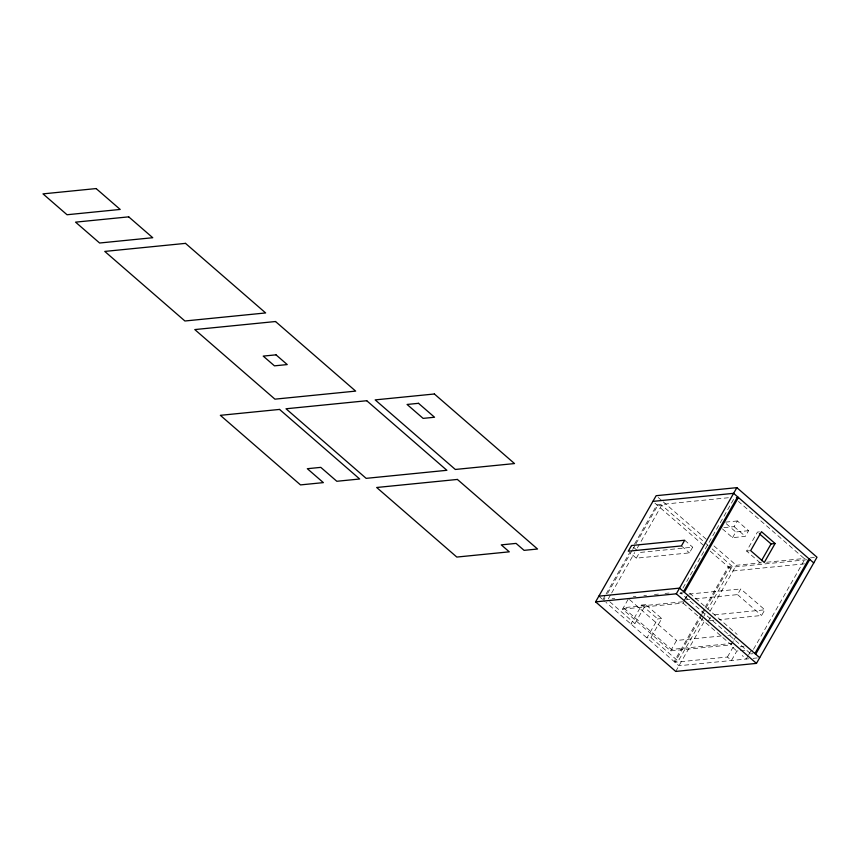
<?xml version="1.0" encoding="UTF-8"?>
<svg xmlns="http://www.w3.org/2000/svg" width="860" height="860" viewBox="0 0 860 860"><rect width="100%" height="100%" fill="white"/><g stroke="black" fill="none" stroke-linecap="round" stroke-linejoin="round"><path stroke-width="0.64" stroke-dasharray="4.3 3.22" d="M602.849 599.646L605.483 595.023M606.149 593.873L629.875 552.26M634.497 544.165L656.911 504.874L728.366 497.736M603.655 600.345L604.967 598.033M607.611 593.411L632.003 550.647M632.659 549.486L635.293 544.864M635.959 543.703L657.707 505.562L661.749 505.164L708.092 545.39M608.342 598.786L610.987 594.163M611.643 593.002L634.712 552.55M637.357 547.928L661.749 505.164M636.303 558.172L639.539 552.486L692.687 547.186L689.441 552.872L636.303 558.172L630.294 552.958M733.161 641.356L731.183 644.828L670.639 650.87L622.565 609.127L628.509 598.7M645.742 604.644L641.711 605.042L630.896 623.995L634.927 623.597L645.742 604.644L661.77 618.555L650.955 637.507L646.924 637.916L657.739 618.953L661.77 618.555M682.969 588.068L734.397 497.918M684.377 599.925L686.323 596.507M622.565 609.127L683.098 603.086L685.087 599.613M685.742 598.452L689.053 592.658L737.128 634.4M723.883 527.664L734.107 526.642L737.353 520.956L748.576 530.695L745.33 536.382L732.548 537.661L721.325 527.922M732.548 537.661L735.794 531.975L748.576 530.695M670.639 650.87L676.594 640.442L722.647 635.852M701.201 614.18L674.165 661.566L678.207 661.168L703.254 617.243M701.857 613.019L704.49 608.396M705.157 607.246L728.226 566.794L732.268 566.385L707.866 609.149M701.996 614.879L674.971 662.264L727.442 657.029L731.441 660.512L736.848 651.031L739.32 650.784M702.663 613.717L705.297 609.095M705.952 607.945L729.033 567.482L808.421 559.57M703.91 616.093L705.232 613.771M675.734 671.434L704.028 621.823M709.962 611.417L736.278 565.278L761.422 562.773M760.251 562.881L746.62 551.045L757.434 532.093L760.466 531.792M708.425 620.791L710.371 617.383M695.009 598.861L737.525 594.625L740.761 588.939L764.809 609.804L761.562 615.491L719.046 619.737M733.827 640.195L735.805 636.722M727.442 657.029L732.838 647.548L735.311 647.311M748.049 655.879L746.243 659.029L742.234 655.557M748.641 654.825L751.049 650.611M682.356 592.497L680.335 592.691L750.855 653.922L752.833 650.45M753.489 649.3L804.917 559.14L738.428 501.412M737.353 520.956L724.571 522.235L735.794 531.975M746.62 551.045L749.651 550.744M766.712 562.246L805.089 558.409M810.389 557.882L814.355 557.495M804.498 563.837L733.032 570.965L710.091 551.045M612.116 598.721L614.76 598.463M633.283 596.614L635.927 596.346M643.871 595.561L646.516 595.292M654.46 594.496L658.427 594.099M665.049 593.443L669.015 593.045M679.841 593.572L682.475 593.314M688.957 594.099L740.761 588.939M685.71 599.786L689.698 599.388M682.593 601.796L623.371 607.697L671.456 649.45L731.989 643.409M714.316 614.846L764.809 609.804M709.747 620.662L713.736 620.264M727.915 635.325L730.548 635.056M740.245 646.817L743.943 646.441M740.546 650.665L746.716 650.053M750.855 653.922L752.865 653.718M748.684 658.792L678.97 665.747L605.945 602.333M753.08 658.351L757.251 657.932M734.107 526.642L745.33 536.382M658.179 497.467L662.232 500.982M663.243 501.864L707.877 540.617M713.961 545.906L736.278 565.278M712.112 548.895L732.268 566.385M654.912 503.132L704.05 545.799M684.667 540.231L692.687 547.186M681.432 545.917L689.441 552.872M737.525 594.625L761.562 615.491M633.53 547.272L637.539 550.755M683.098 603.086L731.183 644.828M732.838 647.548L736.848 651.031M641.711 605.042L657.739 618.953M629.509 599.571L676.594 640.442M609.708 601.688L634.927 623.597M650.955 637.507L678.207 661.168M598.839 596.173L604.924 601.452"/><path stroke-width="1.29" d="M595.604 601.86L656.148 495.704L736.87 487.652L817 557.226L756.456 663.383L675.734 671.434L595.604 601.86L676.315 593.808L756.456 663.383M676.315 593.808L736.87 487.652M683.571 591.594L737.633 496.822M684.366 592.293L738.428 497.51L736.418 497.714M761.519 560.645L771.054 543.918L775.096 543.52L764.282 562.472L750.662 550.647L761.476 531.684L775.096 543.52M754.886 653.514L808.948 558.742M755.693 654.213L809.755 559.43M652.901 501.391L733.623 493.339L813.754 562.913M598.839 596.173L679.561 588.122L759.692 657.696M759.38 533.78L771.054 543.918M631.53 545.53L628.284 551.217L681.432 545.917L684.667 540.231L631.53 545.53M96.137 188.566L43 193.876L67.037 214.742L120.185 209.442L96.137 188.566M128.71 216.849L75.562 222.149L99.609 243.014L152.747 237.715L128.71 216.849M185.502 243.369L104.78 251.421L184.911 320.995L265.632 312.943L185.502 243.369M275.522 321.522L194.801 329.573L274.931 399.158L355.653 391.106L275.522 321.522M276.006 354.836L263.224 356.104L274.447 365.844L287.229 364.575L276.006 354.836M279.554 409.425L220.353 415.326L300.495 484.9L323.36 482.621L307.332 468.711L320.791 467.367L336.819 481.277L359.684 478.998L279.554 409.425M366.747 400.728L286.025 408.779L366.156 478.353L446.877 470.302L366.747 400.728M434.375 393.988L375.186 399.889L455.316 469.463L514.516 463.562L434.375 393.988M418.508 403.318L407.081 404.458L423.109 418.379L434.536 417.24L418.508 403.318M457.402 479.439L376.68 487.491L456.81 557.065L509.281 551.83L501.272 544.875L516.064 543.402L524.084 550.357L537.532 549.013L457.402 479.439"/></g></svg>
